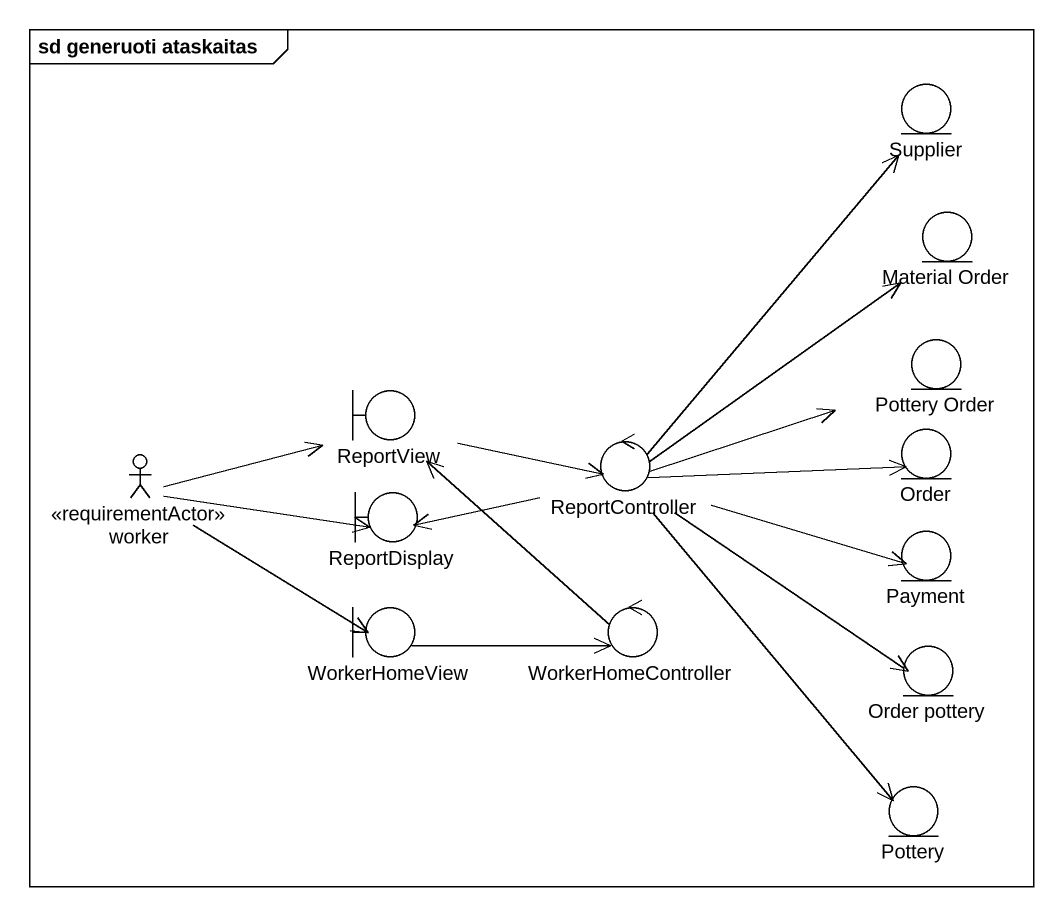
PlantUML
@startuml
mainframe sd generuoti ataskaitas
entity Supplier
entity "Material Order" as Material_Order
boundary ReportView
entity "Pottery Order" as Pottery_Order
actor worker <<requirementActor>>
control ReportController
entity Order
boundary ReportDisplay
entity Payment
boundary WorkerHomeView
control WorkerHomeController
entity "Order pottery" as Order_pottery
entity Pottery
ReportView -right-> ReportController
worker -right-> ReportView
worker -right-> ReportDisplay
worker --> WorkerHomeView
ReportController -up-> Supplier
ReportController -up-> Material_Order
ReportController -right-> Pottery_Order
ReportController -right-> Order
ReportController -left-> ReportDisplay
ReportController -right-> Payment
ReportController --> Order_pottery
ReportController --> Pottery
WorkerHomeView -right-> WorkerHomeController
WorkerHomeController -up-> ReportView
@enduml
